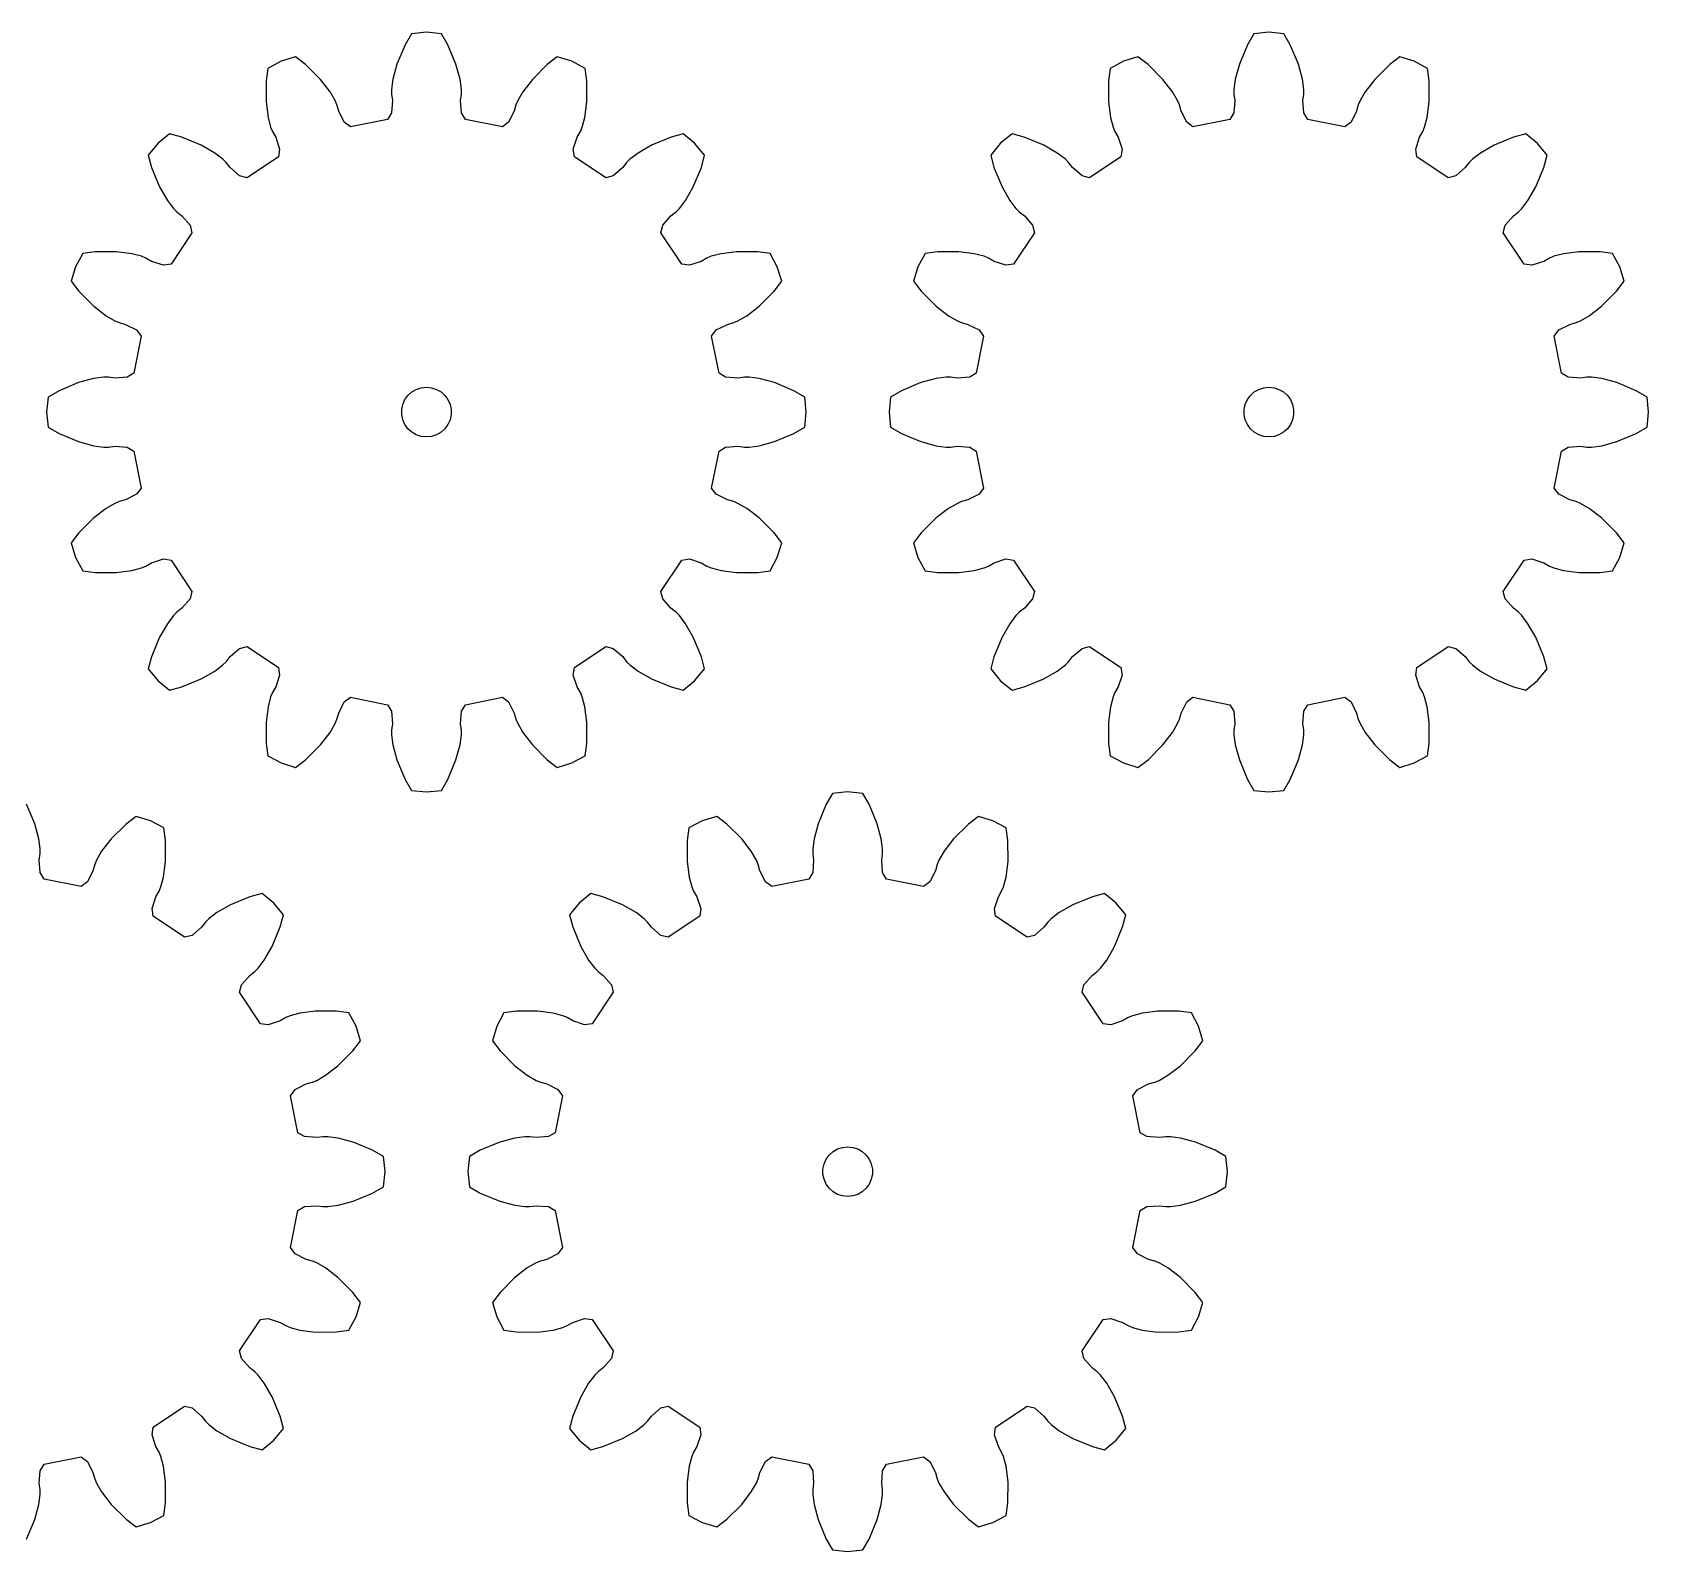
# Model space of a CAD drawing. Extents: x 0 to 198, y 0 to 229.
# Drawn here: x 100.8 to 198.3, y 137.6 to 229.2 of the extents above; entities that cross this region are included whole.
import ezdxf

# ---------------------------------------------------------------- set-up
doc = ezdxf.new("R2010")
doc.units = 0

msp = doc.modelspace()

# ---------------------------------------------------------------- linework, layer by layer
for p, q in [((123.302, 228.436), (122.812, 227.26)), ((123.684, 229.094), (123.302, 228.436)), ((124.592, 229.183), (123.684, 229.094)), ((125.499, 229.094), (124.592, 229.183)), ((125.881, 228.436), (125.499, 229.094)), ((126.371, 227.26), (125.881, 228.436)), ((174.139, 228.436), (173.649, 227.26)), ((174.521, 229.094), (174.139, 228.436)), ((175.428, 229.183), (174.521, 229.094)), ((176.335, 229.094), (175.428, 229.183)), ((176.717, 228.436), (176.335, 229.094)), ((177.208, 227.26), (176.717, 228.436)), ((115.821, 227.439), (115.017, 227.009)), ((116.694, 227.703), (115.821, 227.439)), ((117.298, 227.242), (116.694, 227.703)), ((132.49, 227.703), (131.885, 227.242)), ((133.362, 227.439), (132.49, 227.703)), ((134.166, 227.009), (133.362, 227.439)), ((166.658, 227.439), (165.854, 227.009)), ((167.53, 227.703), (166.658, 227.439)), ((168.135, 227.242), (167.53, 227.703)), ((183.326, 227.703), (182.722, 227.242)), ((184.199, 227.439), (183.326, 227.703)), ((185.003, 227.009), (184.199, 227.439)), ((115.017, 227.009), (114.916, 226.255)), ((118.201, 226.343), (117.298, 227.242)), ((118.777, 225.595), (118.201, 226.343)), ((122.566, 226.349), (122.484, 225.742)), ((122.812, 227.26), (122.566, 226.349)), ((126.617, 226.349), (126.371, 227.26)), ((126.699, 225.742), (126.617, 226.349)), ((130.982, 226.343), (130.406, 225.595)), ((131.885, 227.242), (130.982, 226.343)), ((134.267, 226.255), (134.166, 227.009)), ((165.854, 227.009), (165.753, 226.255)), ((169.038, 226.343), (168.135, 227.242)), ((169.614, 225.595), (169.038, 226.343)), ((173.402, 226.349), (173.321, 225.742)), ((173.649, 227.26), (173.402, 226.349)), ((177.454, 226.349), (177.208, 227.26)), ((177.535, 225.742), (177.454, 226.349)), ((181.819, 226.343), (181.242, 225.595)), ((182.722, 227.242), (181.819, 226.343)), ((185.104, 226.255), (185.003, 227.009)), ((114.916, 226.255), (114.913, 224.981)), ((119.085, 225.065), (118.777, 225.595)), ((122.484, 225.742), (122.484, 225.459)), ((122.484, 225.459), (122.534, 225.069)), ((126.649, 225.069), (126.699, 225.459)), ((126.699, 225.459), (126.699, 225.742)), ((130.406, 225.595), (130.098, 225.065)), ((134.27, 224.981), (134.267, 226.255)), ((165.753, 226.255), (165.75, 224.981)), ((169.922, 225.065), (169.614, 225.595)), ((173.321, 225.742), (173.32, 225.459)), ((173.32, 225.459), (173.371, 225.069)), ((177.486, 225.069), (177.536, 225.459)), ((177.536, 225.459), (177.535, 225.742)), ((181.242, 225.595), (180.935, 225.065)), ((185.107, 224.981), (185.104, 226.255)), ((114.913, 224.981), (115.034, 224.045)), ((119.193, 224.805), (119.085, 225.065)), ((119.296, 224.425), (119.193, 224.805)), ((119.632, 223.753), (119.296, 224.425)), ((122.534, 225.069), (122.481, 224.32)), ((126.702, 224.32), (126.649, 225.069)), ((129.887, 224.425), (129.551, 223.753)), ((129.99, 224.805), (129.887, 224.425)), ((130.098, 225.065), (129.99, 224.805)), ((134.149, 224.045), (134.27, 224.981)), ((165.75, 224.981), (165.871, 224.045)), ((170.03, 224.805), (169.922, 225.065)), ((170.133, 224.425), (170.03, 224.805)), ((170.469, 223.753), (170.133, 224.425)), ((173.371, 225.069), (173.318, 224.32)), ((177.539, 224.32), (177.486, 225.069)), ((180.724, 224.425), (180.388, 223.753)), ((180.826, 224.805), (180.724, 224.425)), ((180.935, 225.065), (180.826, 224.805)), ((184.986, 224.045), (185.107, 224.981)), ((115.034, 224.045), (115.191, 223.453)), ((115.191, 223.453), (115.299, 223.192)), ((120.007, 223.476), (119.632, 223.753)), ((122.24, 223.921), (120.007, 223.476)), ((122.481, 224.32), (122.24, 223.921)), ((126.943, 223.921), (126.702, 224.32)), ((129.176, 223.476), (126.943, 223.921)), ((129.551, 223.753), (129.176, 223.476)), ((133.884, 223.192), (133.992, 223.453)), ((133.992, 223.453), (134.149, 224.045)), ((165.871, 224.045), (166.028, 223.453)), ((166.028, 223.453), (166.135, 223.192)), ((170.844, 223.476), (170.469, 223.753)), ((173.077, 223.921), (170.844, 223.476)), ((173.318, 224.32), (173.077, 223.921)), ((177.779, 223.921), (177.539, 224.32)), ((180.013, 223.476), (177.779, 223.921)), ((180.388, 223.753), (180.013, 223.476)), ((184.721, 223.192), (184.828, 223.453)), ((184.828, 223.453), (184.986, 224.045)), ((108.386, 222.47), (107.807, 221.766)), ((109.091, 223.049), (108.386, 222.47)), ((109.826, 222.854), (109.091, 223.049)), ((111.004, 222.369), (109.826, 222.854)), ((115.299, 223.192), (115.495, 222.851)), ((115.495, 222.851), (115.732, 222.138)), ((133.451, 222.138), (133.689, 222.851)), ((133.689, 222.851), (133.884, 223.192)), ((139.357, 222.854), (138.179, 222.369)), ((140.093, 223.049), (139.357, 222.854)), ((140.797, 222.47), (140.093, 223.049)), ((141.376, 221.766), (140.797, 222.47)), ((159.222, 222.47), (158.644, 221.766)), ((159.927, 223.049), (159.222, 222.47)), ((160.662, 222.854), (159.927, 223.049)), ((161.841, 222.369), (160.662, 222.854)), ((166.135, 223.192), (166.331, 222.851)), ((166.331, 222.851), (166.569, 222.138)), ((184.287, 222.138), (184.525, 222.851)), ((184.525, 222.851), (184.721, 223.192)), ((190.194, 222.854), (189.016, 222.369)), ((190.929, 223.049), (190.194, 222.854)), ((191.634, 222.47), (190.929, 223.049)), ((192.212, 221.766), (191.634, 222.47)), ((107.807, 221.766), (108.003, 221.031)), ((111.822, 221.899), (111.004, 222.369)), ((112.309, 221.527), (111.822, 221.899)), ((112.509, 221.328), (112.309, 221.527)), ((115.663, 221.677), (113.769, 220.412)), ((115.732, 222.138), (115.663, 221.677)), ((133.52, 221.677), (133.451, 222.138)), ((135.414, 220.412), (133.52, 221.677)), ((136.874, 221.527), (136.674, 221.328)), ((137.361, 221.899), (136.874, 221.527)), ((138.179, 222.369), (137.361, 221.899)), ((141.18, 221.031), (141.376, 221.766)), ((158.644, 221.766), (158.839, 221.031)), ((162.659, 221.899), (161.841, 222.369)), ((163.146, 221.527), (162.659, 221.899)), ((163.346, 221.328), (163.146, 221.527)), ((166.499, 221.677), (164.606, 220.412)), ((166.569, 222.138), (166.499, 221.677)), ((184.357, 221.677), (184.287, 222.138)), ((186.25, 220.412), (184.357, 221.677)), ((187.71, 221.527), (187.51, 221.328)), ((188.197, 221.899), (187.71, 221.527)), ((189.016, 222.369), (188.197, 221.899)), ((192.017, 221.031), (192.212, 221.766)), ((108.003, 221.031), (108.488, 219.852)), ((112.749, 221.017), (112.509, 221.328)), ((113.317, 220.524), (112.749, 221.017)), ((113.769, 220.412), (113.317, 220.524)), ((135.866, 220.524), (135.414, 220.412)), ((136.434, 221.017), (135.866, 220.524)), ((136.674, 221.328), (136.434, 221.017)), ((140.696, 219.852), (141.18, 221.031)), ((158.839, 221.031), (159.324, 219.852)), ((163.586, 221.017), (163.346, 221.328)), ((164.154, 220.524), (163.586, 221.017)), ((164.606, 220.412), (164.154, 220.524)), ((186.703, 220.524), (186.25, 220.412)), ((187.27, 221.017), (186.703, 220.524)), ((187.51, 221.328), (187.27, 221.017)), ((191.532, 219.852), (192.017, 221.031)), ((108.488, 219.852), (108.958, 219.034)), ((140.226, 219.034), (140.696, 219.852)), ((159.324, 219.852), (159.794, 219.034)), ((191.062, 219.034), (191.532, 219.852)), ((108.958, 219.034), (109.329, 218.547)), ((109.329, 218.547), (109.528, 218.347)), ((139.655, 218.347), (139.854, 218.547)), ((139.854, 218.547), (140.226, 219.034)), ((159.794, 219.034), (160.166, 218.547)), ((160.166, 218.547), (160.365, 218.347)), ((190.491, 218.347), (190.69, 218.547)), ((190.69, 218.547), (191.062, 219.034)), ((109.528, 218.347), (109.84, 218.107)), ((109.84, 218.107), (110.332, 217.539)), ((110.332, 217.539), (110.444, 217.087)), ((138.739, 217.087), (138.851, 217.539)), ((138.851, 217.539), (139.343, 218.107)), ((139.343, 218.107), (139.655, 218.347)), ((160.365, 218.347), (160.676, 218.107)), ((160.676, 218.107), (161.169, 217.539)), ((161.169, 217.539), (161.281, 217.087)), ((189.575, 217.087), (189.687, 217.539)), ((189.687, 217.539), (190.18, 218.107)), ((190.18, 218.107), (190.491, 218.347)), ((110.444, 217.087), (109.179, 215.194)), ((140.004, 215.194), (138.739, 217.087)), ((161.281, 217.087), (160.016, 215.194)), ((190.84, 215.194), (189.575, 217.087)), ((103.848, 215.839), (103.418, 215.035)), ((104.601, 215.94), (103.848, 215.839)), ((105.876, 215.943), (104.601, 215.94)), ((106.811, 215.822), (105.876, 215.943)), ((107.404, 215.665), (106.811, 215.822)), ((107.665, 215.558), (107.404, 215.665)), ((141.779, 215.665), (141.518, 215.558)), ((142.372, 215.822), (141.779, 215.665)), ((143.307, 215.943), (142.372, 215.822)), ((144.582, 215.94), (143.307, 215.943)), ((145.336, 215.839), (144.582, 215.94)), ((145.765, 215.035), (145.336, 215.839)), ((154.684, 215.839), (154.254, 215.035)), ((155.438, 215.94), (154.684, 215.839)), ((156.712, 215.943), (155.438, 215.94)), ((157.648, 215.822), (156.712, 215.943)), ((158.24, 215.665), (157.648, 215.822)), ((158.501, 215.558), (158.24, 215.665)), ((192.616, 215.665), (192.355, 215.558)), ((193.208, 215.822), (192.616, 215.665)), ((194.144, 215.943), (193.208, 215.822)), ((195.418, 215.94), (194.144, 215.943)), ((196.172, 215.839), (195.418, 215.94)), ((196.602, 215.035), (196.172, 215.839)), ((103.418, 215.035), (103.153, 214.163)), ((108.006, 215.362), (107.665, 215.558)), ((108.718, 215.124), (108.006, 215.362)), ((109.179, 215.194), (108.718, 215.124)), ((140.465, 215.124), (140.004, 215.194)), ((141.177, 215.362), (140.465, 215.124)), ((141.518, 215.558), (141.177, 215.362)), ((146.03, 214.163), (145.765, 215.035)), ((154.254, 215.035), (153.99, 214.163)), ((158.842, 215.362), (158.501, 215.558)), ((159.555, 215.124), (158.842, 215.362)), ((160.016, 215.194), (159.555, 215.124)), ((191.301, 215.124), (190.84, 215.194)), ((192.014, 215.362), (191.301, 215.124)), ((192.355, 215.558), (192.014, 215.362)), ((196.867, 214.163), (196.602, 215.035)), ((103.153, 214.163), (103.615, 213.558)), ((145.568, 213.558), (146.03, 214.163)), ((153.99, 214.163), (154.451, 213.558)), ((196.405, 213.558), (196.867, 214.163)), ((103.615, 213.558), (104.514, 212.655)), ((104.514, 212.655), (105.261, 212.079)), ((143.922, 212.079), (144.669, 212.655)), ((144.669, 212.655), (145.568, 213.558)), ((154.451, 213.558), (155.35, 212.655)), ((155.35, 212.655), (156.098, 212.079)), ((194.759, 212.079), (195.506, 212.655)), ((195.506, 212.655), (196.405, 213.558)), ((105.261, 212.079), (105.791, 211.771)), ((105.791, 211.771), (106.051, 211.663)), ((106.051, 211.663), (106.431, 211.56)), ((142.752, 211.56), (143.132, 211.663)), ((143.132, 211.663), (143.392, 211.771)), ((143.392, 211.771), (143.922, 212.079)), ((156.098, 212.079), (156.628, 211.771)), ((156.628, 211.771), (156.888, 211.663)), ((156.888, 211.663), (157.268, 211.56)), ((193.589, 211.56), (193.968, 211.663)), ((193.968, 211.663), (194.229, 211.771)), ((194.229, 211.771), (194.759, 212.079)), ((106.431, 211.56), (107.103, 211.224)), ((107.38, 210.849), (106.936, 208.616)), ((107.103, 211.224), (107.38, 210.849)), ((141.803, 210.849), (142.08, 211.224)), ((142.247, 208.616), (141.803, 210.849)), ((142.08, 211.224), (142.752, 211.56)), ((157.268, 211.56), (157.94, 211.224)), ((158.216, 210.849), (157.772, 208.616)), ((157.94, 211.224), (158.216, 210.849)), ((192.64, 210.849), (192.917, 211.224)), ((193.084, 208.616), (192.64, 210.849)), ((192.917, 211.224), (193.589, 211.56)), ((103.597, 208.044), (102.42, 207.554)), ((104.507, 208.291), (103.597, 208.044)), ((105.115, 208.372), (104.507, 208.291)), ((105.397, 208.373), (105.115, 208.372)), ((105.787, 208.322), (105.397, 208.373)), ((106.536, 208.375), (105.787, 208.322)), ((106.936, 208.616), (106.536, 208.375)), ((124.28, 207.732), (124.592, 207.765)), ((124.592, 207.765), (124.903, 207.732)), ((142.647, 208.375), (142.247, 208.616)), ((143.396, 208.322), (142.647, 208.375)), ((143.786, 208.373), (143.396, 208.322)), ((144.068, 208.372), (143.786, 208.373)), ((144.676, 208.291), (144.068, 208.372)), ((145.587, 208.044), (144.676, 208.291)), ((146.763, 207.554), (145.587, 208.044)), ((154.433, 208.044), (153.257, 207.554)), ((155.344, 208.291), (154.433, 208.044)), ((155.951, 208.372), (155.344, 208.291)), ((156.234, 208.373), (155.951, 208.372)), ((156.624, 208.322), (156.234, 208.373)), ((157.373, 208.375), (156.624, 208.322)), ((157.772, 208.616), (157.373, 208.375)), ((175.116, 207.732), (175.428, 207.765)), ((175.428, 207.765), (175.74, 207.732)), ((193.483, 208.375), (193.084, 208.616)), ((194.233, 208.322), (193.483, 208.375)), ((194.623, 208.373), (194.233, 208.322)), ((194.905, 208.372), (194.623, 208.373)), ((195.512, 208.291), (194.905, 208.372)), ((196.423, 208.044), (195.512, 208.291)), ((197.599, 207.554), (196.423, 208.044)), ((101.763, 207.172), (101.673, 206.265)), ((102.42, 207.554), (101.763, 207.172)), ((123.165, 206.728), (123.293, 207.015)), ((123.293, 207.015), (123.477, 207.269)), ((123.477, 207.269), (123.71, 207.478)), ((123.71, 207.478), (123.981, 207.635)), ((123.981, 207.635), (124.28, 207.732)), ((124.903, 207.732), (125.202, 207.635)), ((125.202, 207.635), (125.473, 207.478)), ((125.473, 207.478), (125.706, 207.269)), ((125.706, 207.269), (125.891, 207.015)), ((125.891, 207.015), (126.018, 206.728)), ((147.421, 207.172), (146.763, 207.554)), ((147.51, 206.265), (147.421, 207.172)), ((152.599, 207.172), (152.51, 206.265)), ((153.257, 207.554), (152.599, 207.172)), ((174.002, 206.728), (174.129, 207.015)), ((174.129, 207.015), (174.313, 207.269)), ((174.313, 207.269), (174.547, 207.478)), ((174.547, 207.478), (174.818, 207.635)), ((174.818, 207.635), (175.116, 207.732)), ((175.74, 207.732), (176.038, 207.635)), ((176.038, 207.635), (176.31, 207.478)), ((176.31, 207.478), (176.543, 207.269)), ((176.543, 207.269), (176.727, 207.015)), ((176.727, 207.015), (176.855, 206.728)), ((198.257, 207.172), (197.599, 207.554)), ((198.346, 206.265), (198.257, 207.172)), ((101.673, 206.265), (101.763, 205.358)), ((123.1, 206.422), (123.165, 206.728)), ((123.1, 206.108), (123.1, 206.422)), ((123.165, 205.801), (123.1, 206.108)), ((126.018, 206.728), (126.083, 206.422)), ((126.083, 206.108), (126.018, 205.801)), ((126.083, 206.422), (126.083, 206.108)), ((147.421, 205.358), (147.51, 206.265)), ((152.51, 206.265), (152.599, 205.358)), ((173.936, 206.422), (174.002, 206.728)), ((173.936, 206.108), (173.936, 206.422)), ((174.002, 205.801), (173.936, 206.108)), ((176.855, 206.728), (176.92, 206.422)), ((176.92, 206.108), (176.855, 205.801)), ((176.92, 206.422), (176.92, 206.108)), ((198.257, 205.358), (198.346, 206.265)), ((101.763, 205.358), (102.42, 204.976)), ((102.42, 204.976), (103.597, 204.485)), ((123.293, 205.515), (123.165, 205.801)), ((123.477, 205.261), (123.293, 205.515)), ((123.71, 205.051), (123.477, 205.261)), ((123.981, 204.894), (123.71, 205.051)), ((124.28, 204.798), (123.981, 204.894)), ((125.202, 204.894), (124.903, 204.798)), ((125.473, 205.051), (125.202, 204.894)), ((125.706, 205.261), (125.473, 205.051)), ((125.891, 205.515), (125.706, 205.261)), ((126.018, 205.801), (125.891, 205.515)), ((145.587, 204.485), (146.763, 204.976)), ((146.763, 204.976), (147.421, 205.358)), ((152.599, 205.358), (153.257, 204.976)), ((153.257, 204.976), (154.433, 204.485)), ((174.129, 205.515), (174.002, 205.801)), ((174.313, 205.261), (174.129, 205.515)), ((174.547, 205.051), (174.313, 205.261)), ((174.818, 204.894), (174.547, 205.051)), ((175.116, 204.798), (174.818, 204.894)), ((176.038, 204.894), (175.74, 204.798)), ((176.31, 205.051), (176.038, 204.894)), ((176.543, 205.261), (176.31, 205.051)), ((176.727, 205.515), (176.543, 205.261)), ((176.855, 205.801), (176.727, 205.515)), ((196.423, 204.485), (197.599, 204.976)), ((197.599, 204.976), (198.257, 205.358)), ((103.597, 204.485), (104.507, 204.239)), ((104.507, 204.239), (105.115, 204.158)), ((105.115, 204.158), (105.397, 204.157)), ((105.397, 204.157), (105.787, 204.207)), ((105.787, 204.207), (106.536, 204.154)), ((106.536, 204.154), (106.936, 203.914)), ((106.936, 203.914), (107.38, 201.68)), ((124.592, 204.765), (124.28, 204.798)), ((124.903, 204.798), (124.592, 204.765)), ((141.803, 201.68), (142.247, 203.914)), ((142.247, 203.914), (142.647, 204.154)), ((142.647, 204.154), (143.396, 204.207)), ((143.396, 204.207), (143.786, 204.157)), ((143.786, 204.157), (144.068, 204.158)), ((144.068, 204.158), (144.676, 204.239)), ((144.676, 204.239), (145.587, 204.485)), ((154.433, 204.485), (155.344, 204.239)), ((155.344, 204.239), (155.951, 204.158)), ((155.951, 204.158), (156.234, 204.157)), ((156.234, 204.157), (156.624, 204.207)), ((156.624, 204.207), (157.373, 204.154)), ((157.373, 204.154), (157.772, 203.914)), ((157.772, 203.914), (158.216, 201.68)), ((175.428, 204.765), (175.116, 204.798)), ((175.74, 204.798), (175.428, 204.765)), ((192.64, 201.68), (193.084, 203.914)), ((193.084, 203.914), (193.483, 204.154)), ((193.483, 204.154), (194.233, 204.207)), ((194.233, 204.207), (194.623, 204.157)), ((194.623, 204.157), (194.905, 204.158)), ((194.905, 204.158), (195.512, 204.239)), ((195.512, 204.239), (196.423, 204.485)), ((106.431, 200.969), (106.051, 200.867)), ((107.103, 201.305), (106.431, 200.969)), ((107.38, 201.68), (107.103, 201.305)), ((142.08, 201.305), (141.803, 201.68)), ((142.752, 200.969), (142.08, 201.305)), ((143.132, 200.867), (142.752, 200.969)), ((157.268, 200.969), (156.888, 200.867)), ((157.94, 201.305), (157.268, 200.969)), ((158.216, 201.68), (157.94, 201.305)), ((192.917, 201.305), (192.64, 201.68)), ((193.589, 200.969), (192.917, 201.305)), ((193.968, 200.867), (193.589, 200.969)), ((105.261, 200.451), (104.514, 199.874)), ((105.791, 200.758), (105.261, 200.451)), ((106.051, 200.867), (105.791, 200.758)), ((143.392, 200.758), (143.132, 200.867)), ((143.922, 200.451), (143.392, 200.758)), ((144.669, 199.874), (143.922, 200.451)), ((156.098, 200.451), (155.35, 199.874)), ((156.628, 200.758), (156.098, 200.451)), ((156.888, 200.867), (156.628, 200.758)), ((194.229, 200.758), (193.968, 200.867)), ((194.759, 200.451), (194.229, 200.758)), ((195.506, 199.874), (194.759, 200.451)), ((104.514, 199.874), (103.615, 198.971)), ((145.568, 198.971), (144.669, 199.874)), ((155.35, 199.874), (154.451, 198.971)), ((196.405, 198.971), (195.506, 199.874)), ((103.615, 198.971), (103.153, 198.367)), ((103.153, 198.367), (103.418, 197.494)), ((146.03, 198.367), (145.568, 198.971)), ((145.765, 197.494), (146.03, 198.367)), ((154.451, 198.971), (153.99, 198.367)), ((153.99, 198.367), (154.254, 197.494)), ((196.867, 198.367), (196.405, 198.971)), ((196.602, 197.494), (196.867, 198.367)), ((103.418, 197.494), (103.848, 196.69)), ((107.665, 196.972), (108.006, 197.168)), ((108.006, 197.168), (108.718, 197.406)), ((108.718, 197.406), (109.179, 197.336)), ((109.179, 197.336), (110.444, 195.443)), ((138.739, 195.443), (140.004, 197.336)), ((140.004, 197.336), (140.465, 197.406)), ((140.465, 197.406), (141.177, 197.168)), ((141.177, 197.168), (141.518, 196.972)), ((145.336, 196.69), (145.765, 197.494)), ((154.254, 197.494), (154.684, 196.69)), ((158.501, 196.972), (158.842, 197.168)), ((158.842, 197.168), (159.555, 197.406)), ((159.555, 197.406), (160.016, 197.336)), ((160.016, 197.336), (161.281, 195.443)), ((189.575, 195.443), (190.84, 197.336)), ((190.84, 197.336), (191.301, 197.406)), ((191.301, 197.406), (192.014, 197.168)), ((192.014, 197.168), (192.355, 196.972)), ((196.172, 196.69), (196.602, 197.494)), ((103.848, 196.69), (104.601, 196.589)), ((104.601, 196.589), (105.876, 196.586)), ((105.876, 196.586), (106.811, 196.707)), ((106.811, 196.707), (107.404, 196.865)), ((107.404, 196.865), (107.665, 196.972)), ((141.518, 196.972), (141.779, 196.865)), ((141.779, 196.865), (142.372, 196.707)), ((142.372, 196.707), (143.307, 196.586)), ((143.307, 196.586), (144.582, 196.589)), ((144.582, 196.589), (145.336, 196.69)), ((154.684, 196.69), (155.438, 196.589)), ((155.438, 196.589), (156.712, 196.586)), ((156.712, 196.586), (157.648, 196.707)), ((157.648, 196.707), (158.24, 196.865)), ((158.24, 196.865), (158.501, 196.972)), ((192.355, 196.972), (192.616, 196.865)), ((192.616, 196.865), (193.208, 196.707)), ((193.208, 196.707), (194.144, 196.586)), ((194.144, 196.586), (195.418, 196.589)), ((195.418, 196.589), (196.172, 196.69)), ((110.444, 195.443), (110.332, 194.99)), ((138.851, 194.99), (138.739, 195.443)), ((161.281, 195.443), (161.169, 194.99)), ((189.687, 194.99), (189.575, 195.443)), ((109.528, 194.183), (109.329, 193.983)), ((109.84, 194.423), (109.528, 194.183)), ((110.332, 194.99), (109.84, 194.423)), ((139.343, 194.423), (138.851, 194.99)), ((139.655, 194.183), (139.343, 194.423)), ((139.854, 193.983), (139.655, 194.183)), ((160.365, 194.183), (160.166, 193.983)), ((160.676, 194.423), (160.365, 194.183)), ((161.169, 194.99), (160.676, 194.423)), ((190.18, 194.423), (189.687, 194.99)), ((190.491, 194.183), (190.18, 194.423)), ((190.69, 193.983), (190.491, 194.183)), ((108.958, 193.496), (108.488, 192.677)), ((109.329, 193.983), (108.958, 193.496)), ((140.226, 193.496), (139.854, 193.983)), ((140.696, 192.677), (140.226, 193.496)), ((159.794, 193.496), (159.324, 192.677)), ((160.166, 193.983), (159.794, 193.496)), ((191.062, 193.496), (190.69, 193.983)), ((191.532, 192.677), (191.062, 193.496)), ((108.488, 192.677), (108.003, 191.499)), ((141.18, 191.499), (140.696, 192.677)), ((159.324, 192.677), (158.839, 191.499)), ((192.017, 191.499), (191.532, 192.677)), ((108.003, 191.499), (107.807, 190.764)), ((112.309, 191.003), (112.509, 191.202)), ((112.509, 191.202), (112.749, 191.513)), ((112.749, 191.513), (113.317, 192.006)), ((113.317, 192.006), (113.769, 192.118)), ((113.769, 192.118), (115.663, 190.853)), ((133.52, 190.853), (135.414, 192.118)), ((135.414, 192.118), (135.866, 192.006)), ((135.866, 192.006), (136.434, 191.513)), ((136.434, 191.513), (136.674, 191.202)), ((136.674, 191.202), (136.874, 191.003)), ((141.376, 190.764), (141.18, 191.499)), ((158.839, 191.499), (158.644, 190.764)), ((163.146, 191.003), (163.346, 191.202)), ((163.346, 191.202), (163.586, 191.513)), ((163.586, 191.513), (164.154, 192.006)), ((164.154, 192.006), (164.606, 192.118)), ((164.606, 192.118), (166.499, 190.853)), ((184.357, 190.853), (186.25, 192.118)), ((186.25, 192.118), (186.703, 192.006)), ((186.703, 192.006), (187.27, 191.513)), ((187.27, 191.513), (187.51, 191.202)), ((187.51, 191.202), (187.71, 191.003)), ((192.212, 190.764), (192.017, 191.499)), ((107.807, 190.764), (108.386, 190.059)), ((111.004, 190.161), (111.822, 190.631)), ((111.822, 190.631), (112.309, 191.003)), ((115.732, 190.392), (115.495, 189.679)), ((115.663, 190.853), (115.732, 190.392)), ((133.451, 190.392), (133.52, 190.853)), ((133.689, 189.679), (133.451, 190.392)), ((136.874, 191.003), (137.361, 190.631)), ((137.361, 190.631), (138.179, 190.161)), ((140.797, 190.059), (141.376, 190.764)), ((158.644, 190.764), (159.222, 190.059)), ((161.841, 190.161), (162.659, 190.631)), ((162.659, 190.631), (163.146, 191.003)), ((166.569, 190.392), (166.331, 189.679)), ((166.499, 190.853), (166.569, 190.392)), ((184.287, 190.392), (184.357, 190.853)), ((184.525, 189.679), (184.287, 190.392)), ((187.71, 191.003), (188.197, 190.631)), ((188.197, 190.631), (189.016, 190.161)), ((191.634, 190.059), (192.212, 190.764)), ((108.386, 190.059), (109.091, 189.481)), ((109.091, 189.481), (109.826, 189.676)), ((109.826, 189.676), (111.004, 190.161)), ((115.299, 189.338), (115.191, 189.077)), ((115.495, 189.679), (115.299, 189.338)), ((133.884, 189.338), (133.689, 189.679)), ((133.992, 189.077), (133.884, 189.338)), ((138.179, 190.161), (139.357, 189.676)), ((139.357, 189.676), (140.093, 189.481)), ((140.093, 189.481), (140.797, 190.059)), ((159.222, 190.059), (159.927, 189.481)), ((159.927, 189.481), (160.662, 189.676)), ((160.662, 189.676), (161.841, 190.161)), ((166.135, 189.338), (166.028, 189.077)), ((166.331, 189.679), (166.135, 189.338)), ((184.721, 189.338), (184.525, 189.679)), ((184.828, 189.077), (184.721, 189.338)), ((189.016, 190.161), (190.194, 189.676)), ((190.194, 189.676), (190.929, 189.481)), ((190.929, 189.481), (191.634, 190.059)), ((115.034, 188.485), (114.913, 187.549)), ((115.191, 189.077), (115.034, 188.485)), ((119.296, 188.104), (119.632, 188.776)), ((119.632, 188.776), (120.007, 189.053)), ((120.007, 189.053), (122.24, 188.609)), ((122.24, 188.609), (122.481, 188.21)), ((126.702, 188.21), (126.943, 188.609)), ((126.943, 188.609), (129.176, 189.053)), ((129.176, 189.053), (129.551, 188.776)), ((129.551, 188.776), (129.887, 188.104)), ((134.149, 188.485), (133.992, 189.077)), ((134.27, 187.549), (134.149, 188.485)), ((165.871, 188.485), (165.75, 187.549)), ((166.028, 189.077), (165.871, 188.485)), ((170.133, 188.104), (170.469, 188.776)), ((170.469, 188.776), (170.844, 189.053)), ((170.844, 189.053), (173.077, 188.609)), ((173.077, 188.609), (173.318, 188.21)), ((177.539, 188.21), (177.779, 188.609)), ((177.779, 188.609), (180.013, 189.053)), ((180.013, 189.053), (180.388, 188.776)), ((180.388, 188.776), (180.724, 188.104)), ((184.986, 188.485), (184.828, 189.077)), ((185.107, 187.549), (184.986, 188.485)), ((114.913, 187.549), (114.916, 186.275)), ((118.777, 186.934), (119.085, 187.464)), ((119.085, 187.464), (119.193, 187.725)), ((119.193, 187.725), (119.296, 188.104)), ((122.481, 188.21), (122.534, 187.46)), ((122.534, 187.46), (122.484, 187.07)), ((126.649, 187.46), (126.702, 188.21)), ((126.699, 187.07), (126.649, 187.46)), ((129.887, 188.104), (129.99, 187.725)), ((129.99, 187.725), (130.098, 187.464)), ((130.098, 187.464), (130.406, 186.934)), ((134.267, 186.275), (134.27, 187.549)), ((165.75, 187.549), (165.753, 186.275)), ((169.614, 186.934), (169.922, 187.464)), ((169.922, 187.464), (170.03, 187.725)), ((170.03, 187.725), (170.133, 188.104)), ((173.318, 188.21), (173.371, 187.46)), ((173.371, 187.46), (173.32, 187.07)), ((177.486, 187.46), (177.539, 188.21)), ((177.536, 187.07), (177.486, 187.46)), ((180.724, 188.104), (180.826, 187.725)), ((180.826, 187.725), (180.935, 187.464)), ((180.935, 187.464), (181.242, 186.934)), ((185.104, 186.275), (185.107, 187.549)), ((118.201, 186.187), (118.777, 186.934)), ((122.484, 187.07), (122.484, 186.788)), ((122.484, 186.788), (122.566, 186.181)), ((126.617, 186.181), (126.699, 186.788)), ((126.699, 186.788), (126.699, 187.07)), ((130.406, 186.934), (130.982, 186.187)), ((169.038, 186.187), (169.614, 186.934)), ((173.32, 187.07), (173.321, 186.788)), ((173.321, 186.788), (173.402, 186.181)), ((177.454, 186.181), (177.535, 186.788)), ((177.535, 186.788), (177.536, 187.07)), ((181.242, 186.934), (181.819, 186.187)), ((114.916, 186.275), (115.017, 185.521)), ((115.017, 185.521), (115.821, 185.091)), ((117.298, 185.288), (118.201, 186.187)), ((122.566, 186.181), (122.812, 185.27)), ((126.371, 185.27), (126.617, 186.181)), ((130.982, 186.187), (131.885, 185.288)), ((133.362, 185.091), (134.166, 185.521)), ((134.166, 185.521), (134.267, 186.275)), ((165.753, 186.275), (165.854, 185.521)), ((165.854, 185.521), (166.658, 185.091)), ((168.135, 185.288), (169.038, 186.187)), ((173.402, 186.181), (173.649, 185.27)), ((177.208, 185.27), (177.454, 186.181)), ((181.819, 186.187), (182.722, 185.288)), ((184.199, 185.091), (185.003, 185.521)), ((185.003, 185.521), (185.104, 186.275)), ((115.821, 185.091), (116.694, 184.826)), ((116.694, 184.826), (117.298, 185.288)), ((122.812, 185.27), (123.302, 184.094)), ((125.881, 184.094), (126.371, 185.27)), ((131.885, 185.288), (132.49, 184.826)), ((132.49, 184.826), (133.362, 185.091)), ((166.658, 185.091), (167.53, 184.826)), ((167.53, 184.826), (168.135, 185.288)), ((173.649, 185.27), (174.139, 184.094)), ((176.717, 184.094), (177.208, 185.27)), ((182.722, 185.288), (183.326, 184.826)), ((183.326, 184.826), (184.199, 185.091)), ((123.302, 184.094), (123.684, 183.436)), ((123.684, 183.436), (124.592, 183.346)), ((124.592, 183.346), (125.499, 183.436)), ((125.499, 183.436), (125.881, 184.094)), ((174.139, 184.094), (174.521, 183.436)), ((174.521, 183.436), (175.428, 183.346)), ((175.428, 183.346), (176.335, 183.436)), ((176.335, 183.436), (176.717, 184.094)), ((100.953, 181.423), (100.462, 182.599)), ((148.721, 182.599), (148.23, 181.423)), ((149.103, 183.257), (148.721, 182.599)), ((150.01, 183.346), (149.103, 183.257)), ((150.917, 183.257), (150.01, 183.346)), ((151.299, 182.599), (150.917, 183.257)), ((151.789, 181.423), (151.299, 182.599)), ((101.199, 180.512), (100.953, 181.423)), ((107.071, 181.867), (106.467, 181.405)), ((107.944, 181.602), (107.071, 181.867)), ((108.748, 181.172), (107.944, 181.602)), ((141.239, 181.602), (140.435, 181.172)), ((142.112, 181.867), (141.239, 181.602)), ((142.716, 181.405), (142.112, 181.867)), ((148.23, 181.423), (147.984, 180.512)), ((152.036, 180.512), (151.789, 181.423)), ((157.908, 181.867), (157.303, 181.405)), ((158.78, 181.602), (157.908, 181.867)), ((159.584, 181.172), (158.78, 181.602)), ((101.28, 179.905), (101.199, 180.512)), ((105.564, 180.506), (104.988, 179.759)), ((106.467, 181.405), (105.564, 180.506)), ((108.849, 180.418), (108.748, 181.172)), ((140.435, 181.172), (140.334, 180.418)), ((143.619, 180.506), (142.716, 181.405)), ((144.196, 179.759), (143.619, 180.506)), ((147.984, 180.512), (147.903, 179.905)), ((152.117, 179.905), (152.036, 180.512)), ((156.4, 180.506), (155.824, 179.759)), ((157.303, 181.405), (156.4, 180.506)), ((159.685, 180.418), (159.584, 181.172)), ((101.231, 179.233), (101.281, 179.623)), ((101.281, 179.623), (101.28, 179.905)), ((104.988, 179.759), (104.68, 179.229)), ((108.852, 179.144), (108.849, 180.418)), ((140.334, 180.418), (140.331, 179.144)), ((144.503, 179.229), (144.196, 179.759)), ((147.903, 179.905), (147.902, 179.623)), ((147.902, 179.623), (147.952, 179.233)), ((152.067, 179.233), (152.118, 179.623)), ((152.118, 179.623), (152.117, 179.905)), ((155.824, 179.759), (155.517, 179.229)), ((159.688, 179.144), (159.685, 180.418)), ((101.284, 178.483), (101.231, 179.233)), ((104.469, 178.589), (104.133, 177.917)), ((104.571, 178.968), (104.469, 178.589)), ((104.68, 179.229), (104.571, 178.968)), ((108.731, 178.208), (108.852, 179.144)), ((140.331, 179.144), (140.452, 178.208)), ((144.612, 178.968), (144.503, 179.229)), ((144.714, 178.589), (144.612, 178.968)), ((145.05, 177.917), (144.714, 178.589)), ((147.952, 179.233), (147.899, 178.483)), ((152.12, 178.483), (152.067, 179.233)), ((155.305, 178.589), (154.97, 177.917)), ((155.408, 178.968), (155.305, 178.589)), ((155.517, 179.229), (155.408, 178.968)), ((159.567, 178.208), (159.688, 179.144)), ((101.524, 178.084), (101.284, 178.483)), ((103.758, 177.64), (101.524, 178.084)), ((104.133, 177.917), (103.758, 177.64)), ((108.466, 177.355), (108.573, 177.616)), ((108.573, 177.616), (108.731, 178.208)), ((140.452, 178.208), (140.61, 177.616)), ((140.61, 177.616), (140.717, 177.355)), ((145.425, 177.64), (145.05, 177.917)), ((147.659, 178.084), (145.425, 177.64)), ((147.899, 178.483), (147.659, 178.084)), ((152.361, 178.084), (152.12, 178.483)), ((154.594, 177.64), (152.361, 178.084)), ((154.97, 177.917), (154.594, 177.64)), ((159.303, 177.355), (159.41, 177.616)), ((159.41, 177.616), (159.567, 178.208)), ((108.032, 176.301), (108.27, 177.014)), ((108.27, 177.014), (108.466, 177.355)), ((113.939, 177.017), (112.761, 176.532)), ((114.674, 177.212), (113.939, 177.017)), ((115.379, 176.634), (114.674, 177.212)), ((115.957, 175.929), (115.379, 176.634)), ((133.804, 176.634), (133.226, 175.929)), ((134.509, 177.212), (133.804, 176.634)), ((135.244, 177.017), (134.509, 177.212)), ((136.422, 176.532), (135.244, 177.017)), ((140.717, 177.355), (140.913, 177.014)), ((140.913, 177.014), (141.151, 176.301)), ((158.869, 176.301), (159.107, 177.014)), ((159.107, 177.014), (159.303, 177.355)), ((164.776, 177.017), (163.597, 176.532)), ((165.511, 177.212), (164.776, 177.017)), ((166.216, 176.634), (165.511, 177.212)), ((166.794, 175.929), (166.216, 176.634)), ((108.102, 175.84), (108.032, 176.301)), ((109.995, 174.575), (108.102, 175.84)), ((111.455, 175.69), (111.255, 175.491)), ((111.942, 176.062), (111.455, 175.69)), ((112.761, 176.532), (111.942, 176.062)), ((115.762, 175.194), (115.957, 175.929)), ((133.226, 175.929), (133.421, 175.194)), ((137.241, 176.062), (136.422, 176.532)), ((137.728, 175.69), (137.241, 176.062)), ((137.928, 175.491), (137.728, 175.69)), ((141.081, 175.84), (139.188, 174.575)), ((141.151, 176.301), (141.081, 175.84)), ((158.939, 175.84), (158.869, 176.301)), ((160.832, 174.575), (158.939, 175.84)), ((162.292, 175.69), (162.092, 175.491)), ((162.779, 176.062), (162.292, 175.69)), ((163.597, 176.532), (162.779, 176.062)), ((166.599, 175.194), (166.794, 175.929)), ((110.448, 174.687), (109.995, 174.575)), ((111.015, 175.18), (110.448, 174.687)), ((111.255, 175.491), (111.015, 175.18)), ((115.277, 174.016), (115.762, 175.194)), ((133.421, 175.194), (133.906, 174.016)), ((138.168, 175.18), (137.928, 175.491)), ((138.735, 174.687), (138.168, 175.18)), ((139.188, 174.575), (138.735, 174.687)), ((161.285, 174.687), (160.832, 174.575)), ((161.852, 175.18), (161.285, 174.687)), ((162.092, 175.491), (161.852, 175.18)), ((166.114, 174.016), (166.599, 175.194)), ((114.807, 173.197), (115.277, 174.016)), ((133.906, 174.016), (134.376, 173.197)), ((165.644, 173.197), (166.114, 174.016)), ((114.236, 172.51), (114.435, 172.71)), ((114.435, 172.71), (114.807, 173.197)), ((134.376, 173.197), (134.748, 172.71)), ((134.748, 172.71), (134.947, 172.51)), ((165.073, 172.51), (165.272, 172.71)), ((165.272, 172.71), (165.644, 173.197)), ((113.32, 171.25), (113.432, 171.703)), ((113.432, 171.703), (113.925, 172.27)), ((113.925, 172.27), (114.236, 172.51)), ((134.947, 172.51), (135.258, 172.27)), ((135.258, 172.27), (135.751, 171.703)), ((135.751, 171.703), (135.863, 171.25)), ((164.157, 171.25), (164.269, 171.703)), ((164.269, 171.703), (164.762, 172.27)), ((164.762, 172.27), (165.073, 172.51)), ((114.585, 169.357), (113.32, 171.25)), ((135.863, 171.25), (134.598, 169.357)), ((165.422, 169.357), (164.157, 171.25)), ((116.1, 169.721), (115.759, 169.525)), ((116.361, 169.828), (116.1, 169.721)), ((116.953, 169.986), (116.361, 169.828)), ((117.889, 170.107), (116.953, 169.986)), ((119.163, 170.104), (117.889, 170.107)), ((119.917, 170.003), (119.163, 170.104)), ((120.347, 169.199), (119.917, 170.003)), ((129.266, 170.003), (128.836, 169.199)), ((130.02, 170.104), (129.266, 170.003)), ((131.294, 170.107), (130.02, 170.104)), ((132.23, 169.986), (131.294, 170.107)), ((132.822, 169.828), (132.23, 169.986)), ((133.083, 169.721), (132.822, 169.828)), ((133.424, 169.525), (133.083, 169.721)), ((166.937, 169.721), (166.596, 169.525)), ((167.198, 169.828), (166.937, 169.721)), ((167.79, 169.986), (167.198, 169.828)), ((168.726, 170.107), (167.79, 169.986)), ((170, 170.104), (168.726, 170.107)), ((170.754, 170.003), (170, 170.104)), ((171.184, 169.199), (170.754, 170.003)), ((115.046, 169.287), (114.585, 169.357)), ((115.759, 169.525), (115.046, 169.287)), ((120.612, 168.326), (120.347, 169.199)), ((128.836, 169.199), (128.571, 168.326)), ((134.137, 169.287), (133.424, 169.525)), ((134.598, 169.357), (134.137, 169.287)), ((165.883, 169.287), (165.422, 169.357)), ((166.596, 169.525), (165.883, 169.287)), ((171.448, 168.326), (171.184, 169.199)), ((120.15, 167.722), (120.612, 168.326)), ((128.571, 168.326), (129.033, 167.722)), ((170.987, 167.722), (171.448, 168.326)), ((118.504, 166.242), (119.251, 166.819)), ((119.251, 166.819), (120.15, 167.722)), ((129.033, 167.722), (129.932, 166.819)), ((129.932, 166.819), (130.679, 166.242)), ((169.34, 166.242), (170.088, 166.819)), ((170.088, 166.819), (170.987, 167.722)), ((117.334, 165.724), (117.713, 165.826)), ((117.713, 165.826), (117.974, 165.935)), ((117.974, 165.935), (118.504, 166.242)), ((130.679, 166.242), (131.209, 165.935)), ((131.209, 165.935), (131.47, 165.826)), ((131.47, 165.826), (131.849, 165.724)), ((168.17, 165.724), (168.55, 165.826)), ((168.55, 165.826), (168.81, 165.935)), ((168.81, 165.935), (169.34, 166.242)), ((116.385, 165.013), (116.662, 165.388)), ((116.829, 162.779), (116.385, 165.013)), ((116.662, 165.388), (117.334, 165.724)), ((131.849, 165.724), (132.521, 165.388)), ((132.798, 165.013), (132.354, 162.779)), ((132.521, 165.388), (132.798, 165.013)), ((167.222, 165.013), (167.498, 165.388)), ((167.666, 162.779), (167.222, 165.013)), ((167.498, 165.388), (168.17, 165.724)), ((117.228, 162.539), (116.829, 162.779)), ((117.978, 162.486), (117.228, 162.539)), ((118.368, 162.536), (117.978, 162.486)), ((118.65, 162.535), (118.368, 162.536)), ((119.257, 162.454), (118.65, 162.535)), ((120.168, 162.208), (119.257, 162.454)), ((121.344, 161.717), (120.168, 162.208)), ((129.015, 162.208), (127.839, 161.717)), ((129.926, 162.454), (129.015, 162.208)), ((130.533, 162.535), (129.926, 162.454)), ((130.815, 162.536), (130.533, 162.535)), ((131.205, 162.486), (130.815, 162.536)), ((131.955, 162.539), (131.205, 162.486)), ((132.354, 162.779), (131.955, 162.539)), ((149.698, 161.895), (150.01, 161.928)), ((150.01, 161.928), (150.322, 161.895)), ((168.065, 162.539), (167.666, 162.779)), ((168.815, 162.486), (168.065, 162.539)), ((169.204, 162.536), (168.815, 162.486)), ((169.487, 162.535), (169.204, 162.536)), ((170.094, 162.454), (169.487, 162.535)), ((171.005, 162.208), (170.094, 162.454)), ((172.181, 161.717), (171.005, 162.208)), ((122.002, 161.335), (121.344, 161.717)), ((122.092, 160.428), (122.002, 161.335)), ((127.181, 161.335), (127.092, 160.428)), ((127.839, 161.717), (127.181, 161.335)), ((148.583, 160.892), (148.711, 161.178)), ((148.711, 161.178), (148.895, 161.432)), ((148.895, 161.432), (149.128, 161.642)), ((149.128, 161.642), (149.4, 161.799)), ((149.4, 161.799), (149.698, 161.895)), ((150.322, 161.895), (150.62, 161.799)), ((150.62, 161.799), (150.892, 161.642)), ((150.892, 161.642), (151.125, 161.432)), ((151.125, 161.432), (151.309, 161.178)), ((151.309, 161.178), (151.436, 160.892)), ((172.839, 161.335), (172.181, 161.717)), ((172.928, 160.428), (172.839, 161.335)), ((122.002, 159.521), (122.092, 160.428)), ((127.092, 160.428), (127.181, 159.521)), ((148.518, 160.585), (148.583, 160.892)), ((148.518, 160.271), (148.518, 160.585)), ((148.583, 159.965), (148.518, 160.271)), ((148.711, 159.678), (148.583, 159.965)), ((151.436, 159.965), (151.309, 159.678)), ((151.436, 160.892), (151.502, 160.585)), ((151.502, 160.271), (151.436, 159.965)), ((151.502, 160.585), (151.502, 160.271)), ((172.839, 159.521), (172.928, 160.428)), ((120.168, 158.649), (121.344, 159.139)), ((121.344, 159.139), (122.002, 159.521)), ((127.181, 159.521), (127.839, 159.139)), ((127.839, 159.139), (129.015, 158.649)), ((148.895, 159.424), (148.711, 159.678)), ((149.128, 159.215), (148.895, 159.424)), ((149.4, 159.058), (149.128, 159.215)), ((149.698, 158.961), (149.4, 159.058)), ((150.62, 159.058), (150.322, 158.961)), ((150.892, 159.215), (150.62, 159.058)), ((151.125, 159.424), (150.892, 159.215)), ((151.309, 159.678), (151.125, 159.424)), ((171.005, 158.649), (172.181, 159.139)), ((172.181, 159.139), (172.839, 159.521)), ((116.385, 155.844), (116.829, 158.077)), ((116.829, 158.077), (117.228, 158.318)), ((117.228, 158.318), (117.978, 158.371)), ((117.978, 158.371), (118.368, 158.32)), ((118.368, 158.32), (118.65, 158.321)), ((118.65, 158.321), (119.257, 158.402)), ((119.257, 158.402), (120.168, 158.649)), ((129.015, 158.649), (129.926, 158.402)), ((129.926, 158.402), (130.533, 158.321)), ((130.533, 158.321), (130.815, 158.32)), ((130.815, 158.32), (131.205, 158.371)), ((131.205, 158.371), (131.955, 158.318)), ((131.955, 158.318), (132.354, 158.077)), ((132.354, 158.077), (132.798, 155.844)), ((150.01, 158.928), (149.698, 158.961)), ((150.322, 158.961), (150.01, 158.928)), ((167.222, 155.844), (167.666, 158.077)), ((167.666, 158.077), (168.065, 158.318)), ((168.065, 158.318), (168.815, 158.371)), ((168.815, 158.371), (169.204, 158.32)), ((169.204, 158.32), (169.487, 158.321)), ((169.487, 158.321), (170.094, 158.402)), ((170.094, 158.402), (171.005, 158.649)), ((116.662, 155.469), (116.385, 155.844)), ((117.334, 155.133), (116.662, 155.469)), ((117.713, 155.03), (117.334, 155.133)), ((131.849, 155.133), (131.47, 155.03)), ((132.521, 155.469), (131.849, 155.133)), ((132.798, 155.844), (132.521, 155.469)), ((167.498, 155.469), (167.222, 155.844)), ((168.17, 155.133), (167.498, 155.469)), ((168.55, 155.03), (168.17, 155.133)), ((117.974, 154.922), (117.713, 155.03)), ((118.504, 154.614), (117.974, 154.922)), ((119.251, 154.038), (118.504, 154.614)), ((130.679, 154.614), (129.932, 154.038)), ((131.209, 154.922), (130.679, 154.614)), ((131.47, 155.03), (131.209, 154.922)), ((168.81, 154.922), (168.55, 155.03)), ((169.34, 154.614), (168.81, 154.922)), ((170.088, 154.038), (169.34, 154.614)), ((120.15, 153.135), (119.251, 154.038)), ((120.612, 152.53), (120.15, 153.135)), ((129.033, 153.135), (128.571, 152.53)), ((129.932, 154.038), (129.033, 153.135)), ((170.987, 153.135), (170.088, 154.038)), ((171.448, 152.53), (170.987, 153.135)), ((120.347, 151.658), (120.612, 152.53)), ((128.571, 152.53), (128.836, 151.658)), ((171.184, 151.658), (171.448, 152.53)), ((113.32, 149.606), (114.585, 151.499)), ((114.585, 151.499), (115.046, 151.569)), ((115.046, 151.569), (115.759, 151.331)), ((115.759, 151.331), (116.1, 151.135)), ((119.917, 150.854), (120.347, 151.658)), ((128.836, 151.658), (129.266, 150.854)), ((133.083, 151.135), (133.424, 151.331)), ((133.424, 151.331), (134.137, 151.569)), ((134.137, 151.569), (134.598, 151.499)), ((134.598, 151.499), (135.863, 149.606)), ((164.157, 149.606), (165.422, 151.499)), ((165.422, 151.499), (165.883, 151.569)), ((165.883, 151.569), (166.596, 151.331)), ((166.596, 151.331), (166.937, 151.135)), ((170.754, 150.854), (171.184, 151.658)), ((116.1, 151.135), (116.361, 151.028)), ((116.361, 151.028), (116.953, 150.871)), ((116.953, 150.871), (117.889, 150.75)), ((117.889, 150.75), (119.163, 150.753)), ((119.163, 150.753), (119.917, 150.854)), ((129.266, 150.854), (130.02, 150.753)), ((130.02, 150.753), (131.294, 150.75)), ((131.294, 150.75), (132.23, 150.871)), ((132.23, 150.871), (132.822, 151.028)), ((132.822, 151.028), (133.083, 151.135)), ((166.937, 151.135), (167.198, 151.028)), ((167.198, 151.028), (167.79, 150.871)), ((167.79, 150.871), (168.726, 150.75)), ((168.726, 150.75), (170, 150.753)), ((170, 150.753), (170.754, 150.854)), ((113.432, 149.154), (113.32, 149.606)), ((135.863, 149.606), (135.751, 149.154)), ((164.269, 149.154), (164.157, 149.606)), ((113.925, 148.586), (113.432, 149.154)), ((114.236, 148.346), (113.925, 148.586)), ((114.435, 148.146), (114.236, 148.346)), ((134.947, 148.346), (134.748, 148.146)), ((135.258, 148.586), (134.947, 148.346)), ((135.751, 149.154), (135.258, 148.586)), ((164.762, 148.586), (164.269, 149.154)), ((165.073, 148.346), (164.762, 148.586)), ((165.272, 148.146), (165.073, 148.346)), ((114.807, 147.659), (114.435, 148.146)), ((115.277, 146.841), (114.807, 147.659)), ((134.376, 147.659), (133.906, 146.841)), ((134.748, 148.146), (134.376, 147.659)), ((165.644, 147.659), (165.272, 148.146)), ((166.114, 146.841), (165.644, 147.659)), ((115.762, 145.662), (115.277, 146.841)), ((133.906, 146.841), (133.421, 145.662)), ((166.599, 145.662), (166.114, 146.841)), ((108.102, 145.016), (109.995, 146.281)), ((109.995, 146.281), (110.448, 146.169)), ((110.448, 146.169), (111.015, 145.676)), ((111.015, 145.676), (111.255, 145.365)), ((111.255, 145.365), (111.455, 145.166)), ((115.957, 144.927), (115.762, 145.662)), ((133.421, 145.662), (133.226, 144.927)), ((137.728, 145.166), (137.928, 145.365)), ((137.928, 145.365), (138.168, 145.676)), ((138.168, 145.676), (138.735, 146.169)), ((138.735, 146.169), (139.188, 146.281)), ((139.188, 146.281), (141.081, 145.016)), ((158.939, 145.016), (160.832, 146.281)), ((160.832, 146.281), (161.285, 146.169)), ((161.285, 146.169), (161.852, 145.676)), ((161.852, 145.676), (162.092, 145.365)), ((162.092, 145.365), (162.292, 145.166)), ((166.794, 144.927), (166.599, 145.662)), ((108.032, 144.555), (108.102, 145.016)), ((108.27, 143.842), (108.032, 144.555)), ((111.455, 145.166), (111.942, 144.794)), ((111.942, 144.794), (112.761, 144.324)), ((115.379, 144.222), (115.957, 144.927)), ((133.226, 144.927), (133.804, 144.222)), ((136.422, 144.324), (137.241, 144.794)), ((137.241, 144.794), (137.728, 145.166)), ((141.151, 144.555), (140.913, 143.842)), ((141.081, 145.016), (141.151, 144.555)), ((158.869, 144.555), (158.939, 145.016)), ((159.107, 143.842), (158.869, 144.555)), ((162.292, 145.166), (162.779, 144.794)), ((162.779, 144.794), (163.597, 144.324)), ((166.216, 144.222), (166.794, 144.927)), ((108.466, 143.501), (108.27, 143.842)), ((108.573, 143.24), (108.466, 143.501)), ((112.761, 144.324), (113.939, 143.839)), ((113.939, 143.839), (114.674, 143.644)), ((114.674, 143.644), (115.379, 144.222)), ((133.804, 144.222), (134.509, 143.644)), ((134.509, 143.644), (135.244, 143.839)), ((135.244, 143.839), (136.422, 144.324)), ((140.717, 143.501), (140.61, 143.24)), ((140.913, 143.842), (140.717, 143.501)), ((159.303, 143.501), (159.107, 143.842)), ((159.41, 143.24), (159.303, 143.501)), ((163.597, 144.324), (164.776, 143.839)), ((164.776, 143.839), (165.511, 143.644)), ((165.511, 143.644), (166.216, 144.222)), ((101.284, 142.373), (101.524, 142.772)), ((101.524, 142.772), (103.758, 143.216)), ((103.758, 143.216), (104.133, 142.94)), ((104.133, 142.94), (104.469, 142.268)), ((108.731, 142.648), (108.573, 143.24)), ((108.852, 141.712), (108.731, 142.648)), ((140.452, 142.648), (140.331, 141.712)), ((140.61, 143.24), (140.452, 142.648)), ((144.714, 142.268), (145.05, 142.94)), ((145.05, 142.94), (145.425, 143.216)), ((145.425, 143.216), (147.659, 142.772)), ((147.659, 142.772), (147.899, 142.373)), ((152.12, 142.373), (152.361, 142.772)), ((152.361, 142.772), (154.594, 143.216)), ((154.594, 143.216), (154.97, 142.94)), ((154.97, 142.94), (155.305, 142.268)), ((159.567, 142.648), (159.41, 143.24)), ((159.688, 141.712), (159.567, 142.648)), ((101.231, 141.624), (101.284, 142.373)), ((101.281, 141.234), (101.231, 141.624)), ((104.469, 142.268), (104.571, 141.888)), ((104.571, 141.888), (104.68, 141.628)), ((104.68, 141.628), (104.988, 141.098)), ((108.849, 140.438), (108.852, 141.712)), ((140.331, 141.712), (140.334, 140.438)), ((144.196, 141.098), (144.503, 141.628)), ((144.503, 141.628), (144.612, 141.888)), ((144.612, 141.888), (144.714, 142.268)), ((147.899, 142.373), (147.952, 141.624)), ((147.952, 141.624), (147.902, 141.234)), ((152.067, 141.624), (152.12, 142.373)), ((152.118, 141.234), (152.067, 141.624)), ((155.305, 142.268), (155.408, 141.888)), ((155.408, 141.888), (155.517, 141.628)), ((155.517, 141.628), (155.824, 141.098)), ((159.685, 140.438), (159.688, 141.712)), ((101.199, 140.344), (101.28, 140.951)), ((101.28, 140.951), (101.281, 141.234)), ((104.988, 141.098), (105.564, 140.35)), ((143.619, 140.35), (144.196, 141.098)), ((147.902, 141.234), (147.903, 140.951)), ((147.903, 140.951), (147.984, 140.344)), ((152.036, 140.344), (152.117, 140.951)), ((152.117, 140.951), (152.118, 141.234)), ((155.824, 141.098), (156.4, 140.35)), ((100.953, 139.433), (101.199, 140.344)), ((105.564, 140.35), (106.467, 139.451)), ((107.944, 139.254), (108.748, 139.684)), ((108.748, 139.684), (108.849, 140.438)), ((140.334, 140.438), (140.435, 139.684)), ((140.435, 139.684), (141.239, 139.254)), ((142.716, 139.451), (143.619, 140.35)), ((147.984, 140.344), (148.23, 139.433)), ((151.789, 139.433), (152.036, 140.344)), ((156.4, 140.35), (157.303, 139.451)), ((158.78, 139.254), (159.584, 139.684)), ((159.584, 139.684), (159.685, 140.438)), ((100.462, 138.257), (100.953, 139.433)), ((106.467, 139.451), (107.071, 138.99)), ((107.071, 138.99), (107.944, 139.254)), ((141.239, 139.254), (142.112, 138.99)), ((142.112, 138.99), (142.716, 139.451)), ((148.23, 139.433), (148.721, 138.257)), ((151.299, 138.257), (151.789, 139.433)), ((157.303, 139.451), (157.908, 138.99)), ((157.908, 138.99), (158.78, 139.254)), ((148.721, 138.257), (149.103, 137.599)), ((149.103, 137.599), (150.01, 137.51)), ((150.01, 137.51), (150.917, 137.599)), ((150.917, 137.599), (151.299, 138.257))]:
    msp.add_line(p, q)

doc.saveas('drawing.dxf')
